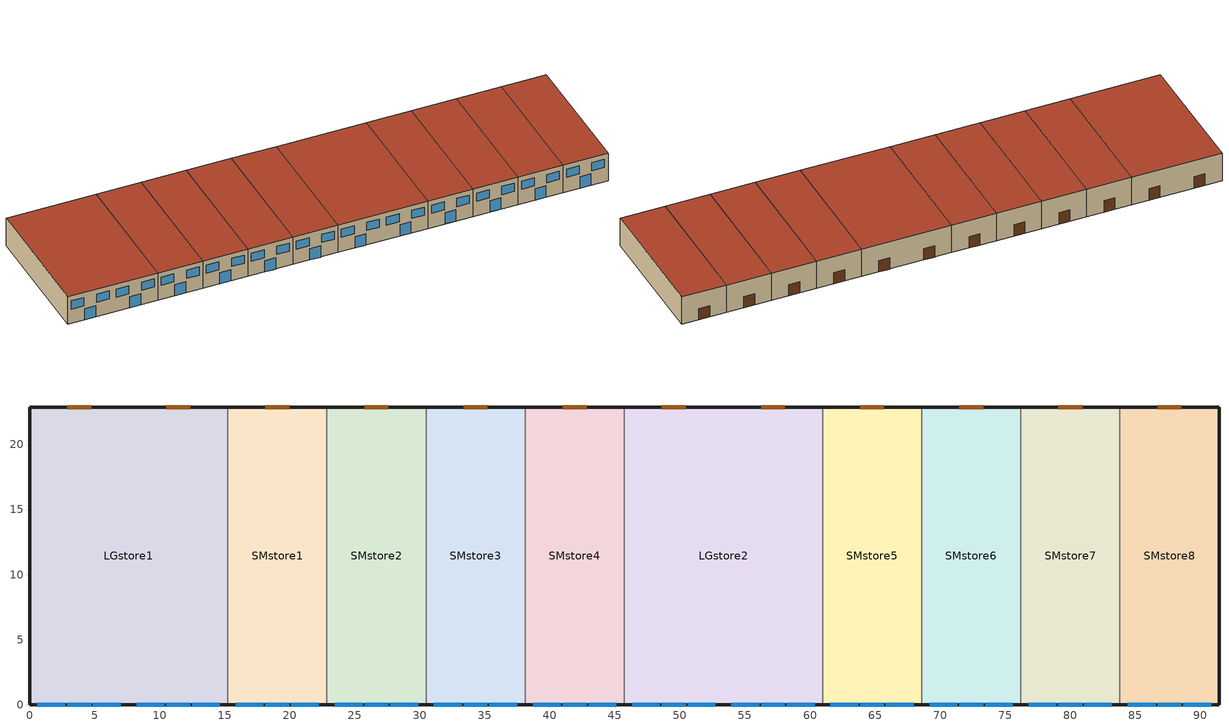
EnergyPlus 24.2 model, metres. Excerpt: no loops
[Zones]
LGstore1
 floor ground (LGstore1_Floor_Ffactor): 0,22.86 15.24,22.86 15.24,0 0,0 z0
 wall outside (nonres_ext_wall_grd): 15.24,22.86 0,22.86 0,0 15.24,0 z0:5.18
 wall to SMstore1 (int_wall): 15.24,0 15.24,22.86 z0:5.18
 window (NonresWindow_U_0.248_SHGC_0.21): 0.61,0 2.74,0 / 4.88,0 7.01,0 / 8.23,0 10.36,0 / 12.5,0 14.63,0 z2.72:4.24; 2.9,0 4.73,0 / 10.52,0 12.35,0 z0:2.13
 door (Swinging Door_con): 4.73,22.86 2.9,22.86 / 12.35,22.86 10.52,22.86 z0:2.13
 roof outside (nonres_roof): 15.24,22.86 0,22.86 0,0 15.24,0 z5.18
SMstore1
 floor ground (SMstore1_Floor_Ffactor): 15.24,22.86 22.86,22.86 22.86,0 15.24,0 z0
 wall outside (nonres_ext_wall_grd): 15.24,0 22.86,0 / 22.86,22.86 15.24,22.86 z0:5.18
 wall to SMstore2 (int_wall): 22.86,0 22.86,22.86 z0:5.18
 window (NonresWindow_U_0.248_SHGC_0.21): 15.85,0 17.98,0 / 20.12,0 22.25,0 z2.72:4.24; 18.14,0 19.97,0 z0:2.13
 door (Swinging Door_con): 19.97,22.86 18.14,22.86 z0:2.13
 roof outside (nonres_roof): 22.86,22.86 15.24,22.86 15.24,0 22.86,0 z5.18
SMstore2
 floor ground (SMstore2_Floor_Ffactor): 22.86,22.86 30.48,22.86 30.48,0 22.86,0 z0
 wall outside (nonres_ext_wall_grd): 22.86,0 30.48,0 / 30.48,22.86 22.86,22.86 z0:5.18
 wall to SMstore3 (int_wall): 30.48,0 30.48,22.86 z0:5.18
 window (NonresWindow_U_0.248_SHGC_0.21): 23.47,0 25.6,0 / 27.74,0 29.87,0 z2.72:4.24; 25.76,0 27.58,0 z0:2.13
 door (Swinging Door_con): 27.58,22.86 25.76,22.86 z0:2.13
 roof outside (nonres_roof): 30.48,22.86 22.86,22.86 22.86,0 30.48,0 z5.18
SMstore3
 floor ground (SMstore3_Floor_Ffactor): 30.48,22.86 38.1,22.86 38.1,0 30.48,0 z0
 wall outside (nonres_ext_wall_grd): 30.48,0 38.1,0 / 38.1,22.86 30.48,22.86 z0:5.18
 wall to SMstore4 (int_wall): 38.1,0 38.1,22.86 z0:5.18
 window (NonresWindow_U_0.248_SHGC_0.21): 31.09,0 33.22,0 / 35.36,0 37.49,0 z2.72:4.24; 33.38,0 35.2,0 z0:2.13
 door (Swinging Door_con): 35.2,22.86 33.38,22.86 z0:2.13
 roof outside (nonres_roof): 38.1,22.86 30.48,22.86 30.48,0 38.1,0 z5.18
SMstore4
 floor ground (SMstore4_Floor_Ffactor): 38.1,22.86 45.72,22.86 45.72,0 38.1,0 z0
 wall outside (nonres_ext_wall_grd): 38.1,0 45.72,0 / 45.72,22.86 38.1,22.86 z0:5.18
 wall to LGstore2 (int_wall): 45.72,0 45.72,22.86 z0:5.18
 window (NonresWindow_U_0.248_SHGC_0.21): 38.71,0 40.84,0 / 42.98,0 45.11,0 z2.72:4.24; 41,0 42.82,0 z0:2.13
 door (Swinging Door_con): 42.82,22.86 41,22.86 z0:2.13
 roof outside (nonres_roof): 45.72,22.86 38.1,22.86 38.1,0 45.72,0 z5.18
LGstore2
 floor ground (LGstore2_Floor_Ffactor): 45.72,22.86 60.96,22.86 60.96,0 45.72,0 z0
 wall outside (nonres_ext_wall_grd): 60.96,22.86 45.72,22.86 / 45.72,0 60.96,0 z0:5.18
 wall to SMstore5 (int_wall): 60.96,0 60.96,22.86 z0:5.18
 window (NonresWindow_U_0.248_SHGC_0.21): 46.33,0 48.46,0 / 50.6,0 52.73,0 / 53.95,0 56.08,0 / 58.22,0 60.35,0 z2.72:4.24; 48.62,0 50.44,0 / 56.24,0 58.06,0 z0:2.13
 door (Swinging Door_con): 50.44,22.86 48.62,22.86 / 58.06,22.86 56.24,22.86 z0:2.13
 roof outside (nonres_roof): 60.96,22.86 45.72,22.86 45.72,0 60.96,0 z5.18
SMstore5
 floor ground (SMstore5_Floor_Ffactor): 60.96,22.86 68.58,22.86 68.58,0 60.96,0 z0
 wall outside (nonres_ext_wall_grd): 60.96,0 68.58,0 / 68.58,22.86 60.96,22.86 z0:5.18
 wall to SMstore6 (int_wall): 68.58,0 68.58,22.86 z0:5.18
 window (NonresWindow_U_0.248_SHGC_0.21): 61.57,0 63.7,0 / 65.84,0 67.97,0 z2.72:4.24; 63.86,0 65.68,0 z0:2.13
 door (Swinging Door_con): 65.68,22.86 63.86,22.86 z0:2.13
 roof outside (nonres_roof): 68.58,22.86 60.96,22.86 60.96,0 68.58,0 z5.18
SMstore6
 floor ground (SMstore6_Floor_Ffactor): 68.58,22.86 76.2,22.86 76.2,0 68.58,0 z0
 wall outside (nonres_ext_wall_grd): 68.58,0 76.2,0 / 76.2,22.86 68.58,22.86 z0:5.18
 wall to SMstore7 (int_wall): 76.2,0 76.2,22.86 z0:5.18
 window (NonresWindow_U_0.248_SHGC_0.21): 69.19,0 71.32,0 / 73.46,0 75.59,0 z2.72:4.24; 71.48,0 73.3,0 z0:2.13
 door (Swinging Door_con): 73.3,22.86 71.48,22.86 z0:2.13
 roof outside (nonres_roof): 76.2,22.86 68.58,22.86 68.58,0 76.2,0 z5.18
SMstore7
 floor ground (SMstore7_Floor_Ffactor): 76.2,22.86 83.82,22.86 83.82,0 76.2,0 z0
 wall outside (nonres_ext_wall_grd): 76.2,0 83.82,0 / 83.82,22.86 76.2,22.86 z0:5.18
 wall to SMstore8 (int_wall): 83.82,0 83.82,22.86 z0:5.18
 window (NonresWindow_U_0.248_SHGC_0.21): 76.81,0 78.94,0 / 81.08,0 83.21,0 z2.72:4.24; 79.1,0 80.92,0 z0:2.13
 door (Swinging Door_con): 80.92,22.86 79.1,22.86 z0:2.13
 roof outside (nonres_roof): 83.82,22.86 76.2,22.86 76.2,0 83.82,0 z5.18
SMstore8
 floor ground (SMstore8_Floor_Ffactor): 83.82,22.86 91.44,22.86 91.44,0 83.82,0 z0
 wall outside (nonres_ext_wall_grd): 83.82,0 91.44,0 91.44,22.86 83.82,22.86 z0:5.18
 window (NonresWindow_U_0.248_SHGC_0.21): 84.43,0 86.56,0 / 88.7,0 90.83,0 z2.72:4.24; 86.72,0 88.54,0 z0:2.13
 door (Swinging Door_con): 88.54,22.86 86.72,22.86 z0:2.13
 roof outside (nonres_roof): 91.44,22.86 83.82,22.86 83.82,0 91.44,0 z5.18
[Building]
RetailStripmall: North Axis=0; Terrain=City; Loads Convergence Tolerance Value=0.04; Temperature Convergence Tolerance Value=0.2; Solar Distribution=FullInteriorAndExterior; Maximum Number of Warmup Days=25; Minimum Number of Warmup Days=6
[Site:Location]
New.York-John.F.Kennedy.Intl.AP_NY_USA WMO=744860: Latitude=40.66; Longitude=-73.8; Time Zone=-5; Elevation=7
[SizingPeriod:DesignDay] Day of Month=21; DryBulb Temperature Range Modifier Type=DefaultMultipliers; Humidity Condition Type=Wetbulb; Barometric Pressure=101241; Rain Indicator=No; Snow Indicator=No; Daylight Saving Time Indicator=No
Name | Month | Day Type | Maximum DryBulb Temperature | Daily DryBulb Temperature Range | Wetbulb or DewPoint at Maximum DryBulb | Wind Speed | Wind Direction | Solar Model Indicator | Sky Clearness | ASHRAE Clear Sky Optical Depth for Beam Irradiance taub | ASHRAE Clear Sky Optical Depth for Diffuse Irradiance taud
New.York-John.F.Kennedy.Intl.AP_NY_USA Ann Htg 99.6% Condns DB | 1 | WinterDesignDay | -10.7 | 0 | -10.7 | 7.5 | 320 | ASHRAEClearSky | 0
New.York-John.F.Kennedy.Intl.AP_NY_USA Ann Clg .4% Condns DB=>MWB | 7 | SummerDesignDay | 32.1 | 7.4 | 23.1 | 5.6 | 230 | ASHRAETau |  | 0.541 | 1.8
[Site:GroundTemperature:FCfactorMethod]
January Ground Temperature=14; February Ground Temperature=7.3; March Ground Temperature=3.3; April Ground Temperature=1.2; May Ground Temperature=-0.2; June Ground Temperature=5.6; July Ground Temperature=10.9; August Ground Temperature=16.1; September Ground Temperature=21.7; October Ground Temperature=25; November Ground Temperature=24.8; December Ground Temperature=19.9
[Site:WaterMainsTemperature]
Calculation Method=Correlation; Annual Average Outdoor Air Temperature=12.4667; Maximum Difference In Monthly Average Outdoor Air Temperatures=25.2
[Material]
Name | Roughness | Thickness | Conductivity | Density | Specific Heat | Thermal Absorptance | Solar Absorptance | Visible Absorptance
Std Wood 6inch | MediumSmooth | 0.15 | 0.12 | 540 | 1210 | 0.9 | 0.7 | 0.7
F07 25mm stucco | Smooth | 0.0254 | 0.72 | 1856 | 840 | 0.9 | 0.7 | 0.7
F08 Metal surface | Smooth | 0.0008 | 45.28 | 7824 | 500
F13 Built-up roofing | Rough | 0.0095 | 0.16 | 1120 | 1460 | 0.9 | 0.77
G01 13mm gypsum board | Smooth | 0.0127 | 0.16 | 800 | 1090 | 0.9 | 0.7 | 0.5
G01 16mm gypsum board | MediumSmooth | 0.0159 | 0.16 | 800 | 1090
[Material:NoMass] Thermal Absorptance=0.9; Solar Absorptance=0.7; Visible Absorptance=0.7
Name | Roughness | Thermal Resistance
Opaque Door panel_con | MediumRough | 0.475973
Nonres_Roof_Insulation | MediumSmooth | 5.30668
Nonres_Exterior_Wall_Insulation_grd | MediumSmooth | 1.81952
[WindowMaterial:SimpleGlazingSystem]
Nonres Window Glazing Layer: UFactor=1.40821; Solar Heat Gain Coefficient=0.21; Visible Transmittance=0.29
[Construction]
Swinging Door_con: Opaque Door panel_con
InteriorFurnishings: Std Wood 6inch
int_wall: G01 13mm gypsum board, G01 13mm gypsum board
nonres_roof: F13 Built-up roofing, Nonres_Roof_Insulation, F08 Metal surface
nonres_ext_wall_grd: F07 25mm stucco, G01 16mm gypsum board, Nonres_Exterior_Wall_Insulation_grd, G01 16mm gypsum board
NonresWindow_U_0.248_SHGC_0.21: Nonres Window Glazing Layer
[Construction:FfactorGroundFloor] FFactor=0.90012
Name | Area | PerimeterExposed
LGstore1_Floor_Ffactor | 348.3864 | 53.34
SMstore1_Floor_Ffactor; SMstore2_Floor_Ffactor; SMstore3_Floor_Ffactor; SMstore4_Floor_Ffactor; SMstore5_Floor_Ffactor; SMstore6_Floor_Ffactor; SMstore7_Floor_Ffactor | 174.193 | 15.24
LGstore2_Floor_Ffactor | 348.386 | 30.48
SMstore8_Floor_Ffactor | 174.193 | 38.1
[Zone] Type=1; Multiplier=1; Ceiling Height=-9999; Floor Area=autocalculate; Part of Total Floor Area=Yes
Name | Volume
LGstore1; LGstore2 | 1805.2
SMstore1; SMstore2; SMstore3; SMstore4; SMstore5; SMstore6; SMstore7; SMstore8 | 902.6
[InternalMass] Construction=InteriorFurnishings
Name | Zone or ZoneList | Surface Area
LGstore1_InternalMass_1 | LGstore1 | 696.7728
SMstore1_InternalMass_1 | SMstore1 | 348.3864
SMstore2_InternalMass_1 | SMstore2 | 348.3864
SMstore3_InternalMass_1 | SMstore3 | 348.3864
SMstore4_InternalMass_1 | SMstore4 | 348.3864
LGstore2_InternalMass_1 | LGstore2 | 696.7728
SMstore5_InternalMass_1 | SMstore5 | 348.3864
SMstore6_InternalMass_1 | SMstore6 | 348.3864
SMstore7_InternalMass_1 | SMstore7 | 348.3864
SMstore8_InternalMass_1 | SMstore8 | 348.3864
[People] Number of People Calculation Method=People; Fraction Radiant=0.3; Sensible Heat Fraction=AUTOCALCULATE; Activity Level Schedule=ACTIVITY_SCH; Enable ASHRAE 55 Comfort Warnings=No; Mean Radiant Temperature Calculation Type=EnclosureAveraged; Work Efficiency Schedule=WORK_EFF_SCH; Clothing Insulation Calculation Method=ClothingInsulationSchedule; Clothing Insulation Schedule=CLOTHING_SCH; Air Velocity Schedule=AIR_VELO_SCH; Thermal Comfort Model 1 Type=FANGER
Name | Zone or ZoneList or Space or SpaceList | Number of People Schedule | Number of People
LGstore1 | LGstore1 | Type1_OCC_SCH | 56.25053
SMstore1 | SMstore1 | Type1_OCC_SCH | 28.12446
SMstore2 | SMstore2 | Type2_OCC_SCH | 28.12446
SMstore3 | SMstore3 | Type2_OCC_SCH | 28.12446
SMstore4 | SMstore4 | Type2_OCC_SCH | 28.12446
LGstore2 | LGstore2 | Type3_OCC_SCH | 56.25053
SMstore5 | SMstore5 | Type3_OCC_SCH | 28.12446
SMstore6 | SMstore6 | Type3_OCC_SCH | 28.12446
SMstore7 | SMstore7 | Type3_OCC_SCH | 28.12446
SMstore8 | SMstore8 | Type3_OCC_SCH | 28.12446
[Lights] Design Level Calculation Method=Watts/Area; Return Air Fraction=0; Fraction Radiant=0.7; Fraction Visible=0.2; Fraction Replaceable=1; EndUse Subcategory=LightsWired; Return Air Fraction Calculated from Plenum Temperature=No
Name | Zone or ZoneList or Space or SpaceList | Schedule | Watts per Floor Area
LGstore1_Lights | LGstore1 | ltg_sch_base_lpd1 | 7.551227
LGstore1_Lights_allowance | LGstore1 | ltg_sch_display_lpd_type3_lgstore | 4.03722
SMstore1_Lights | SMstore1 | ltg_sch_base_small_lpd1 | 7.574882
SMstore1_Lights_allowance | SMstore1 | ltg_sch_display_lpd_type3_smstore | 6.19089
SMstore2_Lights | SMstore2 | ltg_sch_base_small_lpd2_type2 | 7.55566
SMstore2_Lights_allowance | SMstore2 | ltg_sch_display_lpd_type2_smstore | 5.38359
SMstore3_Lights | SMstore3 | ltg_sch_base_small_lpd2_type2 | 7.55566
SMstore3_Lights_allowance | SMstore3 | ltg_sch_display_lpd_type2_smstore | 5.38359
SMstore4_Lights | SMstore4 | ltg_sch_base_small_lpd2_type2 | 7.55566
SMstore4_Lights_allowance | SMstore4 | ltg_sch_display_lpd_type2_smstore | 5.38359
LGstore2_Lights | LGstore2 | ltg_sch_base_lpd2 | 7.531999
LGstore2_Lights_allowance | LGstore2 | ltg_sch_display_lpd_type1_lgstore | 0
SMstore5_Lights | SMstore5 | ltg_sch_base_small_lpd2_type3 | 7.55566
SMstore5_Lights_allowance | SMstore5 | ltg_sch_display_lpd_type1_smstore | 0
SMstore6_Lights | SMstore6 | ltg_sch_base_small_lpd2_type3 | 7.55566
SMstore6_Lights_allowance | SMstore6 | ltg_sch_display_lpd_type1_smstore | 0
SMstore7_Lights | SMstore7 | ltg_sch_base_small_lpd2_type3 | 7.55566
SMstore7_Lights_allowance | SMstore7 | ltg_sch_display_lpd_type1_smstore | 0
SMstore8_Lights | SMstore8 | ltg_sch_base_small_lpd2_type3 | 7.55566
SMstore8_Lights_allowance | SMstore8 | ltg_sch_display_lpd_type1_smstore | 0
[ElectricEquipment] Design Level Calculation Method=EquipmentLevel; Fraction Latent=0; Fraction Radiant=0.5; Fraction Lost=0; EndUse Subcategory=MiscPlug
Name | Zone or ZoneList or Space or SpaceList | Schedule | Design Level
LGstore1_MiscPlug_Equip | LGstore1 | TYPE1_EQUIP_SCH | 1498.06
SMstore1_MiscPlug_Equip | SMstore1 | TYPE1_EQUIP_SCH | 749.0308
SMstore2_MiscPlug_Equip | SMstore2 | TYPE2_EQUIP_SCH | 749.0308
SMstore3_MiscPlug_Equip | SMstore3 | TYPE2_EQUIP_SCH | 749.0308
SMstore4_MiscPlug_Equip | SMstore4 | TYPE2_EQUIP_SCH | 749.0308
LGstore2_MiscPlug_Equip | LGstore2 | TYPE3_EQUIP_SCH | 1498.06
SMstore5_MiscPlug_Equip | SMstore5 | TYPE3_EQUIP_SCH | 749.0308
SMstore6_MiscPlug_Equip | SMstore6 | TYPE3_EQUIP_SCH | 749.0308
SMstore7_MiscPlug_Equip | SMstore7 | TYPE3_EQUIP_SCH | 749.0308
SMstore8_MiscPlug_Equip | SMstore8 | TYPE3_EQUIP_SCH | 749.0308
[ZoneInfiltration:DesignFlowRate] Temperature Term Coefficient=0; Velocity Squared Term Coefficient=0
Name | Zone or ZoneList or Space or SpaceList | Schedule | Design Flow Rate Calculation Method | Flow Rate per Exterior Surface Area | Constant Term Coefficient | Velocity Term Coefficient | Design Flow Rate
LGstore1_Infiltration | LGstore1 | Type1_Infil_SCH | Flow/ExteriorWallArea | 0.000569572 | 0 | 0.224
LGstore1_Door_Infiltration | LGstore1 | INFIL_Door_Opening_SCH | Flow/Zone |  | 1 | 0 | 0.241165
SMstore1_Infiltration | SMstore1 | Type1_Infil_SCH | Flow/ExteriorWallArea | 0.000569572 | 0 | 0.224
SMstore1_Door_Infiltration | SMstore1 | INFIL_Door_Opening_SCH | Flow/Zone |  | 1 | 0 | 0.134505
SMstore2_Infiltration | SMstore2 | Type2_Infil_SCH | Flow/ExteriorWallArea | 0.000569572 | 0 | 0.224
SMstore2_Door_Infiltration | SMstore2 | INFIL_Door_Opening_SCH | Flow/Zone |  | 1 | 0 | 0.134505
SMstore3_Infiltration | SMstore3 | Type2_Infil_SCH | Flow/ExteriorWallArea | 0.000569572 | 0 | 0.224
SMstore3_Door_Infiltration | SMstore3 | INFIL_Door_Opening_SCH | Flow/Zone |  | 1 | 0 | 0.134505
SMstore4_Infiltration | SMstore4 | Type2_Infil_SCH | Flow/ExteriorWallArea | 0.000569572 | 0 | 0.224
SMstore4_Door_Infiltration | SMstore4 | INFIL_Door_Opening_SCH | Flow/Zone |  | 1 | 0 | 0.134505
LGstore2_Infiltration | LGstore2 | Type3_Infil_SCH | Flow/ExteriorWallArea | 0.000569572 | 0 | 0.224
LGstore2_Door_Infiltration | LGstore2 | INFIL_Door_Opening_SCH | Flow/Zone |  | 1 | 0 | 0.241165
SMstore5_Infiltration | SMstore5 | Type3_Infil_SCH | Flow/ExteriorWallArea | 0.000569572 | 0 | 0.224
SMstore5_Door_Infiltration | SMstore5 | INFIL_Door_Opening_SCH | Flow/Zone |  | 1 | 0 | 0.134505
SMstore6_Infiltration | SMstore6 | Type3_Infil_SCH | Flow/ExteriorWallArea | 0.000569572 | 0 | 0.224
SMstore6_Door_Infiltration | SMstore6 | INFIL_Door_Opening_SCH | Flow/Zone |  | 1 | 0 | 0.134505
SMstore7_Infiltration | SMstore7 | Type3_Infil_SCH | Flow/ExteriorWallArea | 0.000569572 | 0 | 0.224
SMstore7_Door_Infiltration | SMstore7 | INFIL_Door_Opening_SCH | Flow/Zone |  | 1 | 0 | 0.134505
SMstore8_Infiltration | SMstore8 | Type3_Infil_SCH | Flow/ExteriorWallArea | 0.000569572 | 0 | 0.224
SMstore8_Door_Infiltration | SMstore8 | INFIL_Door_Opening_SCH | Flow/Zone |  | 1 | 0 | 0.134505
[Exterior:Lights] Control Option=AstronomicalClock; EndUse Subcategory=General
Name | Schedule | Design Level
Exterior_Lights_a | Exterior_lighting_schedule_a | 437.57
Exterior_Lights_b | Exterior_lighting_schedule_b_2016 | 1882.64
Exterior_Lights_c | Exterior_lighting_schedule_c_2016 | 1466.47
[EnergyManagementSystem:Sensor]
OAT_F: OutputVariable or OutputMeter=Site Outdoor Air Drybulb Temperature
[EnergyManagementSystem:Actuator] Actuated Component Type=Lights; Actuated Component Control Type=Electricity Rate
Name | Actuated Component Unique
LGSTORE1_Light_Actuator | LGSTORE1_lights
LGSTORE1_Light_ALLOWANCE_Actuator | LGSTORE1_lights_ALLOWANCE
SMSTORE1_Light_Actuator | SMSTORE1_lights
SMSTORE1_Light_ALLOWANCE_Actuator | SMSTORE1_lights_ALLOWANCE
SMSTORE2_Light_Actuator | SMSTORE2_lights
SMSTORE2_Light_ALLOWANCE_Actuator | SMSTORE2_lights_ALLOWANCE
SMSTORE3_Light_Actuator | SMSTORE3_lights
SMSTORE3_Light_ALLOWANCE_Actuator | SMSTORE3_lights_ALLOWANCE
SMSTORE4_Light_Actuator | SMSTORE4_lights
SMSTORE4_Light_ALLOWANCE_Actuator | SMSTORE4_lights_ALLOWANCE
SMSTORE5_Light_Actuator | SMSTORE5_lights
SMSTORE5_Light_ALLOWANCE_Actuator | SMSTORE5_lights_ALLOWANCE
SMSTORE6_Light_Actuator | SMSTORE6_lights
SMSTORE6_Light_ALLOWANCE_Actuator | SMSTORE6_lights_ALLOWANCE
SMSTORE7_Light_Actuator | SMSTORE7_lights
SMSTORE7_Light_ALLOWANCE_Actuator | SMSTORE7_lights_ALLOWANCE
SMSTORE8_Light_Actuator | SMSTORE8_lights
SMSTORE8_Light_ALLOWANCE_Actuator | SMSTORE8_lights_ALLOWANCE
LGSTORE2_Light_Actuator | LGSTORE2_lights
LGSTORE2_Light_ALLOWANCE_Actuator | LGSTORE2_lights_ALLOWANCE
[EnergyManagementSystem:ProgramCallingManager]
SET_LGSTORE1_Light_EMS_Program_Prog_Manager: BeginTimestepBeforePredictor; SET_LGSTORE1_Light_EMS_Program
SET_SMSTORE1_Light_EMS_Program_Prog_Manager: BeginTimestepBeforePredictor; SET_SMSTORE1_Light_EMS_Program
SET_SMSTORE2_Light_EMS_Program_Prog_Manager: BeginTimestepBeforePredictor; SET_SMSTORE2_Light_EMS_Program
SET_SMSTORE3_Light_EMS_Program_Prog_Manager: BeginTimestepBeforePredictor; SET_SMSTORE3_Light_EMS_Program
SET_SMSTORE4_Light_EMS_Program_Prog_Manager: BeginTimestepBeforePredictor; SET_SMSTORE4_Light_EMS_Program
SET_SMSTORE5_Light_EMS_Program_Prog_Manager: BeginTimestepBeforePredictor; SET_SMSTORE5_Light_EMS_Program
SET_SMSTORE6_Light_EMS_Program_Prog_Manager: BeginTimestepBeforePredictor; SET_SMSTORE6_Light_EMS_Program
SET_SMSTORE7_Light_EMS_Program_Prog_Manager: BeginTimestepBeforePredictor; SET_SMSTORE7_Light_EMS_Program
SET_SMSTORE8_Light_EMS_Program_Prog_Manager: BeginTimestepBeforePredictor; SET_SMSTORE8_Light_EMS_Program
SET_LGSTORE2_Light_EMS_Program_Prog_Manager: BeginTimestepBeforePredictor; SET_LGSTORE2_Light_EMS_Program
[EnergyManagementSystem:Program]
SET_LGSTORE1_Light_EMS_Program: SET LGSTORE1_LSr_IP=0.093*LGSTORE1_LSr/LGSTORE1_Area; IF (LGSTORE1_Occ_Sensor <= 0) && (LGSTORE1_LSr_IP >= 0.02); SET LGSTORE1_Light_Actuator = 0.02*LGSTORE1_Area/0.09290304; SET LGSTORE1_Light_ALLOWANCE_Actuator = 0; ELSE; SET LGSTORE1_Light_Actuator = NULL; SET LGSTORE1_Light_ALLOWANCE_Actuator = NULL; ENDIF
SET_SMSTORE1_Light_EMS_Program: SET SMSTORE1_LSr_IP=0.093*SMSTORE1_LSr/SMSTORE1_Area; IF (SMSTORE1_Occ_Sensor <= 0) && (SMSTORE1_LSr_IP >= 0.02); SET SMSTORE1_Light_Actuator = 0.02*SMSTORE1_Area/0.09290304; SET SMSTORE1_Light_ALLOWANCE_Actuator = 0; ELSE; SET SMSTORE1_Light_Actuator = NULL; SET SMSTORE1_Light_ALLOWANCE_Actuator = NULL; ENDIF
SET_SMSTORE2_Light_EMS_Program: SET SMSTORE2_LSr_IP=0.093*SMSTORE2_LSr/SMSTORE2_Area; IF (SMSTORE2_Occ_Sensor <= 0) && (SMSTORE2_LSr_IP >= 0.02); SET SMSTORE2_Light_Actuator = 0.02*SMSTORE2_Area/0.09290304; SET SMSTORE2_Light_ALLOWANCE_Actuator = 0; ELSE; SET SMSTORE2_Light_Actuator = NULL; SET SMSTORE2_Light_ALLOWANCE_Actuator = NULL; ENDIF
SET_SMSTORE3_Light_EMS_Program: SET SMSTORE3_LSr_IP=0.093*SMSTORE3_LSr/SMSTORE3_Area; IF (SMSTORE3_Occ_Sensor <= 0) && (SMSTORE3_LSr_IP >= 0.02); SET SMSTORE3_Light_Actuator = 0.02*SMSTORE3_Area/0.09290304; SET SMSTORE3_Light_ALLOWANCE_Actuator = 0; ELSE; SET SMSTORE3_Light_Actuator = NULL; SET SMSTORE3_Light_ALLOWANCE_Actuator = NULL; ENDIF
SET_SMSTORE4_Light_EMS_Program: SET SMSTORE4_LSr_IP=0.093*SMSTORE4_LSr/SMSTORE4_Area; IF (SMSTORE4_Occ_Sensor <= 0) && (SMSTORE4_LSr_IP >= 0.02); SET SMSTORE4_Light_Actuator = 0.02*SMSTORE4_Area/0.09290304; SET SMSTORE4_Light_ALLOWANCE_Actuator = 0; ELSE; SET SMSTORE4_Light_Actuator = NULL; SET SMSTORE4_Light_ALLOWANCE_Actuator = NULL; ENDIF
SET_SMSTORE5_Light_EMS_Program: SET SMSTORE5_LSr_IP=0.093*SMSTORE5_LSr/SMSTORE5_Area; IF (SMSTORE5_Occ_Sensor <= 0) && (SMSTORE5_LSr_IP >= 0.02); SET SMSTORE5_Light_Actuator = 0.02*SMSTORE5_Area/0.09290304; SET SMSTORE5_Light_ALLOWANCE_Actuator = 0; ELSE; SET SMSTORE5_Light_Actuator = NULL; SET SMSTORE5_Light_ALLOWANCE_Actuator = NULL; ENDIF
SET_SMSTORE6_Light_EMS_Program: SET SMSTORE6_LSr_IP=0.093*SMSTORE6_LSr/SMSTORE6_Area; IF (SMSTORE6_Occ_Sensor <= 0) && (SMSTORE6_LSr_IP >= 0.02); SET SMSTORE6_Light_Actuator = 0.02*SMSTORE6_Area/0.09290304; SET SMSTORE6_Light_ALLOWANCE_Actuator = 0; ELSE; SET SMSTORE6_Light_Actuator = NULL; SET SMSTORE6_Light_ALLOWANCE_Actuator = NULL; ENDIF
SET_SMSTORE7_Light_EMS_Program: SET SMSTORE7_LSr_IP=0.093*SMSTORE7_LSr/SMSTORE7_Area; IF (SMSTORE7_Occ_Sensor <= 0) && (SMSTORE7_LSr_IP >= 0.02); SET SMSTORE7_Light_Actuator = 0.02*SMSTORE7_Area/0.09290304; SET SMSTORE7_Light_ALLOWANCE_Actuator = 0; ELSE; SET SMSTORE7_Light_Actuator = NULL; SET SMSTORE7_Light_ALLOWANCE_Actuator = NULL; ENDIF
SET_SMSTORE8_Light_EMS_Program: SET SMSTORE8_LSr_IP=0.093*SMSTORE8_LSr/SMSTORE8_Area; IF (SMSTORE8_Occ_Sensor <= 0) && (SMSTORE8_LSr_IP >= 0.02); SET SMSTORE8_Light_Actuator = 0.02*SMSTORE8_Area/0.09290304; SET SMSTORE8_Light_ALLOWANCE_Actuator = 0; ELSE; SET SMSTORE8_Light_Actuator = NULL; SET SMSTORE8_Light_ALLOWANCE_Actuator = NULL; ENDIF
SET_LGSTORE2_Light_EMS_Program: SET LGSTORE2_LSr_IP=0.093*LGSTORE2_LSr/LGSTORE2_Area; IF (LGSTORE2_Occ_Sensor <= 0) && (LGSTORE2_LSr_IP >= 0.02); SET LGSTORE2_Light_Actuator = 0.02*LGSTORE2_Area/0.09290304; SET LGSTORE2_Light_ALLOWANCE_Actuator = 0; ELSE; SET LGSTORE2_Light_Actuator = NULL; SET LGSTORE2_Light_ALLOWANCE_Actuator = NULL; ENDIF
[AVAILABILITYMANAGER:SCHEDULED]
VAV System 0 Availability Manager: Schedule=Always On Discrete
[Generator:PVWatts]
PV_module: PVWatts Version=5; DC System Capacity=13500; Module Type=Premium; Array Type=FixedOpenRack; System Losses=0.113; Array Geometry Type=TiltAzimuth; Tilt Angle=0; Azimuth Angle=180
[ElectricLoadCenter:Inverter:PVWatts]
PV_Inverter: DC to AC Size Ratio=1.2; Inverter Efficiency=0.96
[ElectricLoadCenter:Generators]
PV_Generator: Generator 1=PV_module; Generator 1 Rated Electric Power Output=13500; Generator 1 Availability Schedule=PV_SCH
[ElectricLoadCenter:Distribution]
Generator: Generator List=PV_Generator; Generator Operation Scheme Type=Baseload; Electrical Buss Type=DirectCurrentWithInverter; Inverter=PV_Inverter
[Schedule:Compact]
PV_SCH: Through: 12/31, For: AllDays, Until: 24:00, 1
Type1_OCC_SCH: Through: 12/31, For: Monday Tuesday Wednesday Thursday, Until: 08:00, 0, Until: 10:00, 0.05, Until: 12:00, 0.1, Until: 13:00, 0.2, Until: 15:00, 0.4, Until: 17:00, 0.25, Until: 20:00, 0.5, Until: 23:00, 0.3, Until: 24:00, 0.05, For: SummerDesignDay, Until: 24:00, 1, For: Friday Saturday, Until: 01:00, 0.05, Until: 09:00, 0, Until: 10:00, 0.05, Until: 12:00, 0.1, Until: 13:00, 0.2, Until: 14:00, 0.6, Until: 15:00, 0.4, Until: 17:00, 0.25, Until: 20:00, 0.5, Until: 23:00, 0.3, Until: 24:00, 0.2, For: WinterDesignDay, Until: 24:00, 0, For: Sunday Holidays AllOtherDays, Until: 08:00, 0, Until: 10:00, 0.05, Until: 11:00, 0.1, Until: 12:00, 0.2, Until: 13:00, 0.4, Until: 14:00, 0.6, Until: 16:00, 0.4, Until: 17:00, 0.3, Until: 19:00, 0.6, Until: 21:00, 0.4, Until: 22:00, 0.3, Until: 23:00, 0.2, Until: 24:00, 0.05
Type2_OCC_SCH: Through: 12/31, For: Weekdays, Until: 08:00, 0, Until: 09:00, 0.05, Until: 12:00, 0.1, Until: 13:00, 0.2, Until: 14:00, 0.4, Until: 15:00, 0.3, Until: 17:00, 0.2, Until: 19:00, 0.5, Until: 20:00, 0.2, Until: 21:00, 0.05, Until: 24:00, 0, For: SummerDesignDay, Until: 24:00, 1, For: Saturday, Until: 08:00, 0, Until: 09:00, 0.05, Until: 11:00, 0.1, Until: 12:00, 0.2, Until: 13:00, 0.4, Until: 14:00, 0.6, Until: 15:00, 0.4, Until: 18:00, 0.3, Until: 19:00, 0.05, Until: 24:00, 0, For: WinterDesignDay, Until: 24:00, 0, For: Sunday Holidays AllOtherDays, Until: 09:00, 0, Until: 10:00, 0.05, Until: 11:00, 0.1, Until: 12:00, 0.2, Until: 14:00, 0.4, Until: 15:00, 0.3, Until: 16:00, 0.2, Until: 17:00, 0.1, Until: 18:00, 0.05, Until: 24:00, 0
Type3_OCC_SCH: Through: 12/31, For: Weekdays, Until: 09:00, 0, Until: 10:00, 0.11, Until: 11:00, 0.11, Until: 12:00, 0.43, Until: 13:00, 0.46, Until: 14:00, 0.71, Until: 15:00, 0.5, Until: 16:00, 0.69, Until: 17:00, 0.54, Until: 18:00, 0.71, Until: 19:00, 0.34, Until: 20:00, 0.26, Until: 21:00, 0.11, Until: 24:00, 0, For: SummerDesignDay, Until: 24:00, 1, For: Saturday, Until: 09:00, 0, Until: 10:00, 0.11, Until: 11:00, 0.11, Until: 12:00, 0.58, Until: 13:00, 0.71, Until: 14:00, 0.74, Until: 15:00, 0.77, Until: 16:00, 0.8, Until: 17:00, 0.74, Until: 18:00, 0.54, Until: 19:00, 0.11, Until: 24:00, 0, For: WinterDesignDay, Until: 24:00, 0, For: Sunday Holidays AllOtherDays, Until: 10:00, 0, Until: 11:00, 0.11, Until: 12:00, 0.11, Until: 13:00, 0.43, Until: 14:00, 0.46, Until: 15:00, 0.5, Until: 16:00, 0.69, Until: 17:00, 0.34, Until: 18:00, 0.11, Until: 21:00, 0, Until: 23:00, 0, Until: 24:00, 0
Type1_EQUIP_SCH: Through: 12/31, For: Monday Tuesday Wednesday Thursday, Until: 08:00, 0.0491562, Until: 09:00, 0.0498144, Until: 10:00, 0.498144, Until: 23:00, 0.896659, Until: 24:00, 0.498144, For: Friday Saturday, Until: 01:00, 0.498144, Until: 08:00, 0.0491562, Until: 09:00, 0.0491562, Until: 10:00, 0.498144, Until: 12:00, 0.896659, Until: 18:00, 0.896659, Until: 19:00, 0.896659, Until: 21:00, 0.896659, Until: 22:00, 0.896659, Until: 24:00, 0.896659, For: SummerDesignDay, Until: 24:00, 1, For: WinterDesignDay, Until: 24:00, 0, For: Sunday Holidays AllOtherDays, Until: 08:00, 0.0491562, Until: 09:00, 0.0498144, Until: 10:00, 0.498144, Until: 23:00, 0.896659, Until: 24:00, 0.498144
Type2_EQUIP_SCH: Through: 12/31, For: Weekdays, Until: 07:00, 0.0491562, Until: 08:00, 0.0491562, Until: 09:00, 0.498144, Until: 20:00, 0.896659, Until: 21:00, 0.498144, Until: 24:00, 0.0491562, For: Saturday, Until: 07:00, 0.0491562, Until: 08:00, 0.0491562, Until: 09:00, 0.498144, Until: 12:00, 0.896659, Until: 18:00, 0.896659, Until: 19:00, 0.498144, Until: 24:00, 0.0491562, For: SummerDesignDay, Until: 24:00, 1, For: WinterDesignDay, Until: 24:00, 0, For: Sunday Holidays AllOtherDays, Until: 08:00, 0.0491562, Until: 09:00, 0.0498144, Until: 10:00, 0.498144, Until: 17:00, 0.896659, Until: 18:00, 0.498144, Until: 24:00, 0.0491562
Type3_EQUIP_SCH: Through: 12/31, For: Weekdays, Until: 08:00, 0.0491562, Until: 09:00, 0.0491562, Until: 10:00, 0.498144, Until: 20:00, 0.896659, Until: 21:00, 0.498144, Until: 24:00, 0.0491562, For: Saturday, Until: 08:00, 0.0491562, Until: 09:00, 0.0491562, Until: 10:00, 0.498144, Until: 12:00, 0.896659, Until: 18:00, 0.896659, Until: 19:00, 0.498144, Until: 21:00, 0.0491562, Until: 22:00, 0.0491562, Until: 24:00, 0.0491562, For: SummerDesignDay, Until: 24:00, 1, For: WinterDesignDay, Until: 24:00, 0, For: Sunday Holidays AllOtherDays, Until: 09:00, 0.0491562, Until: 10:00, 0.0491562, Until: 11:00, 0.498144, Until: 17:00, 0.896659, Until: 18:00, 0.498144, Until: 24:00, 0.0491562
Type1_Infil_SCH: Through: 12/31, For: Monday Tuesday Wednesday Thursday, Until: 08:00, 1, Until: 24:00, 0.25, For: Friday Saturday, Until: 01:00, 0.25, Until: 08:00, 1, Until: 24:00, 0.25, For: WinterDesignDay SummerDesignDay, Until: 24:00, 1, For: Sunday Holidays AllOtherDays, Until: 08:00, 1, Until: 24:00, 0.25
Type2_Infil_SCH: Through: 12/31, For: Weekdays, Until: 07:00, 1, Until: 21:00, 0.25, Until: 24:00, 1, For: Saturday, Until: 07:00, 1, Until: 19:00, 0.25, Until: 24:00, 1, For: WinterDesignDay SummerDesignDay, Until: 24:00, 1, For: Sunday Holidays AllOtherDays, Until: 08:00, 1, Until: 18:00, 0.25, Until: 24:00, 1
Type3_Infil_SCH: Through: 12/31, For: Weekdays, Until: 08:00, 1, Until: 21:00, 0.25, Until: 24:00, 1, For: Saturday, Until: 08:00, 1, Until: 19:00, 0.25, Until: 24:00, 1, For: WinterDesignDay SummerDesignDay, Until: 24:00, 1, For: Sunday Holidays AllOtherDays, Until: 09:00, 1, Until: 18:00, 0.25, Until: 24:00, 1
INFIL_Door_Opening_SCH: Through: 12/31, For: AllDays, Until: 08:00, 0, Until: 12:00, 0.131, Until: 18:00, 1, Until: 20:00, 0.131, Until: 24:00, 0
ACTIVITY_SCH: Through: 12/31, For: AllDays, Until: 24:00, 120
WORK_EFF_SCH: Through: 12/31, For: AllDays, Until: 24:00, 0
AIR_VELO_SCH: Through: 12/31, For: AllDays, Until: 24:00, 0.2
CLOTHING_SCH: Through: 04/30, For: AllDays, Until: 24:00, 1, Through: 09/30, For: AllDays, Until: 24:00, 0.5, Through: 12/31, For: AllDays, Until: 24:00, 1
Exterior_lighting_schedule_a: Through:12/31, For:AllDays, Until: 06:00, 0, Until: 24:00, 1
Exterior_lighting_schedule_b_2016: Through:12/31, For:AllDays, Until: 06:00, 0.5, Until: 24:00, 1
Exterior_lighting_schedule_c_2016: Through:12/31, For:AllDays, Until: 06:00, 0.5, Until: 22:00, 1, Until: 24:00, 0.5
[SCHEDULE:COMPACT]
ltg_sch_display_lpd_type1_smstore; ltg_sch_display_lpd_type1_lgstore: Through: 12/31, For: SummerDesignDay, Until: 24:00, 1, For: WinterDesignDay, Until: 24:00, 0, For: Weekdays, Until: 9:00, 0.05, Until: 10:00, 0.5, Until: 20:00, 0.95, Until: 21:00, 0.5, Until: 24:00, 0.05, For: Saturday, Until: 9:00, 0.05, Until: 10:00, 0.5, Until: 18:00, 0.95, Until: 19:00, 0.5, Until: 24:00, 0.05, For: AllOtherDays, Until: 10:00, 0.05, Until: 11:00, 0.5, Until: 17:00, 0.95, Until: 18:00, 0.5, Until: 24:00, 0.05
ltg_sch_base_lpd2: Through: 12/31, For: SummerDesignDay, Until: 24:00, 1, For: WinterDesignDay, Until: 24:00, 0, For: Weekdays, Until: 9:00, 0.0369854, Until: 10:00, 0.369821, Until: 20:00, 0.702656, Until: 21:00, 0.369821, Until: 24:00, 0.0369854, For: Saturday, Until: 9:00, 0.0369854, Until: 10:00, 0.369821, Until: 18:00, 0.702656, Until: 19:00, 0.369821, Until: 24:00, 0.0369854, For: AllOtherDays, Until: 10:00, 0.0369854, Until: 11:00, 0.369821, Until: 17:00, 0.702656, Until: 18:00, 0.369821, Until: 24:00, 0.0369854
ltg_sch_base_small_lpd2_type3: Through: 12/31, For: SummerDesignDay, Until: 24:00, 1, For: WinterDesignDay, Until: 24:00, 0, For: Weekdays, Until: 9:00, 0.0375139, Until: 10:00, 0.375139, Until: 20:00, 0.712764, Until: 21:00, 0.375139, Until: 24:00, 0.0375139, For: Saturday, Until: 9:00, 0.0375139, Until: 10:00, 0.375139, Until: 18:00, 0.712764, Until: 19:00, 0.375139, Until: 24:00, 0.0375139, For: AllOtherDays, Until: 10:00, 0.0375139, Until: 11:00, 0.375139, Until: 17:00, 0.712764, Until: 18:00, 0.375139, Until: 24:00, 0.0375139
ltg_sch_display_lpd_type3_lgstore; ltg_sch_display_lpd_type3_smstore: Through: 12/31, For: SummerDesignDay, Until: 24:00, 1, For: WinterDesignDay, Until: 24:00, 0, For: Weekdays, Until: 9:00, 0.05, Until: 10:00, 0.5, Until: 23:00, 0.95, Until: 24:00, 0.5, For: Saturday, Until: 1:00, 0.5, Until: 9:00, 0.05, Until: 10:00, 0.5, Until: 24:00, 0.95, For: AllOtherDays, Until: 9:00, 0.05, Until: 10:00, 0.5, Until: 23:00, 0.95, Until: 24:00, 0.5
ltg_sch_base_small_lpd1: Through: 12/31, For: SummerDesignDay, Until: 24:00, 1, For: WinterDesignDay, Until: 24:00, 0, For: Weekdays, Until: 9:00, 0.0377257, Until: 10:00, 0.377257, Until: 23:00, 0.716788, Until: 24:00, 0.377257, For: Saturday, Until: 1:00, 0.377257, Until: 9:00, 0.0377257, Until: 10:00, 0.377257, Until: 24:00, 0.716788, For: AllOtherDays, Until: 9:00, 0.0377257, Until: 10:00, 0.377257, Until: 23:00, 0.716788, Until: 24:00, 0.377257
ltg_sch_base_lpd1: Through: 12/31, For: SummerDesignDay, Until: 24:00, 1, For: WinterDesignDay, Until: 24:00, 0, For: Weekdays, Until: 9:00, 0.0371942, Until: 10:00, 0.371908, Until: 23:00, 0.706623, Until: 24:00, 0.371908, For: Saturday, Until: 1:00, 0.371908, Until: 9:00, 0.0371942, Until: 10:00, 0.371908, Until: 24:00, 0.706623, For: AllOtherDays, Until: 9:00, 0.0371942, Until: 10:00, 0.371908, Until: 23:00, 0.706623, Until: 24:00, 0.371908
ltg_sch_base_small_lpd2_type2: Through: 12/31, For: SummerDesignDay, Until: 24:00, 1, For: WinterDesignDay, Until: 24:00, 0, For: Weekdays, Until: 8:00, 0.0375139, Until: 9:00, 0.375139, Until: 20:00, 0.712764, Until: 21:00, 0.375139, Until: 24:00, 0.0375139, For: Saturday, Until: 8:00, 0.0375139, Until: 9:00, 0.375139, Until: 18:00, 0.712764, Until: 19:00, 0.375139, Until: 24:00, 0.0375139, For: AllOtherDays, Until: 9:00, 0.0375139, Until: 10:00, 0.375139, Until: 17:00, 0.712764, Until: 18:00, 0.375139, Until: 24:00, 0.0375139
ltg_sch_display_lpd_type2_smstore: Through: 12/31, For: SummerDesignDay, Until: 24:00, 1, For: WinterDesignDay, Until: 24:00, 0, For: Weekdays, Until: 8:00, 0.05, Until: 9:00, 0.5, Until: 20:00, 0.95, Until: 21:00, 0.5, Until: 24:00, 0.05, For: Saturday, Until: 8:00, 0.05, Until: 9:00, 0.5, Until: 18:00, 0.95, Until: 19:00, 0.5, Until: 24:00, 0.05, For: AllOtherDays, Until: 9:00, 0.05, Until: 10:00, 0.5, Until: 17:00, 0.95, Until: 18:00, 0.5, Until: 24:00, 0.05
Always On Discrete: Through: 12/31, For: AllDays, Until: 24:00, 1
